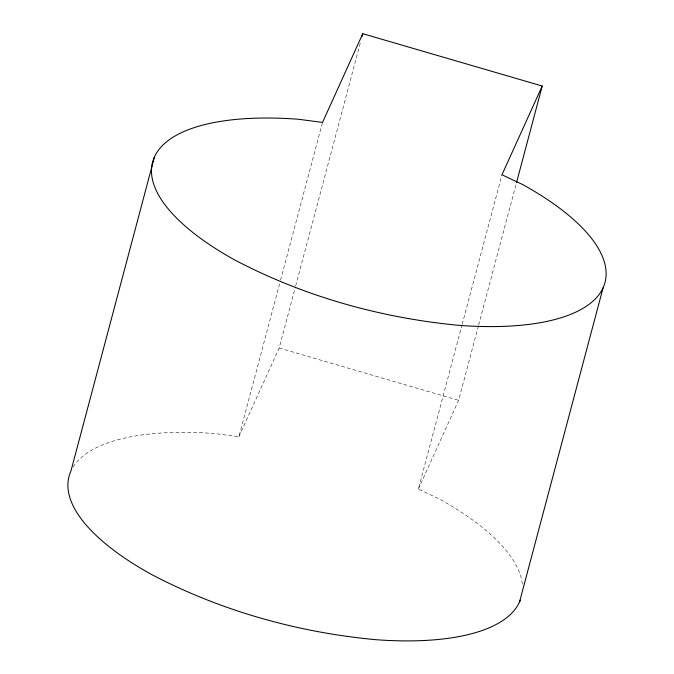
<?xml version="1.0" encoding="UTF-8"?>
<svg xmlns="http://www.w3.org/2000/svg" width="674" height="674" viewBox="0 0 674 674"><rect width="100%" height="100%" fill="white"/><g stroke="black" fill="none" stroke-linecap="round" stroke-linejoin="round"><path stroke-width="0.51" stroke-dasharray="3.37 2.53" d="M73.104 467.074A234.055 88.142 14.9 0 1 214.955 433.576L238.908 436.752L280.3 281.125M280.569 280.106L322.509 122.441M238.908 436.752L279.162 348.011L295.397 286.981M295.667 285.961L360.868 40.819M522.316 584.097A234.055 88.142 14.9 0 0 439.271 498.979L418.36 489.071L461.917 325.306M462.187 324.287L501.962 174.768M418.36 489.071L458.615 400.331L478.371 326.073M478.641 325.062L516.242 183.673M279.162 348.011L458.615 400.331"/><path stroke-width="1.01" d="M154.481 156.907L70.888 471.219A234.055 88.142 14.9 0 0 151.136 574.256C220.617 610.821 297.386 632.33 375.452 639.66A234.055 88.142 14.9 0 0 520.294 600.172M361.955 36.75L362.764 33.7L542.216 86.019L516.511 182.654M519.519 602.025L603.112 287.714M362.764 33.7L322.509 122.441L298.548 119.264A234.055 88.142 14.9 0 0 234.729 259.953C304.218 296.518 380.978 318.018 459.045 325.357A234.055 88.142 14.9 0 0 522.864 184.668L501.962 174.768L542.216 86.019"/></g></svg>
